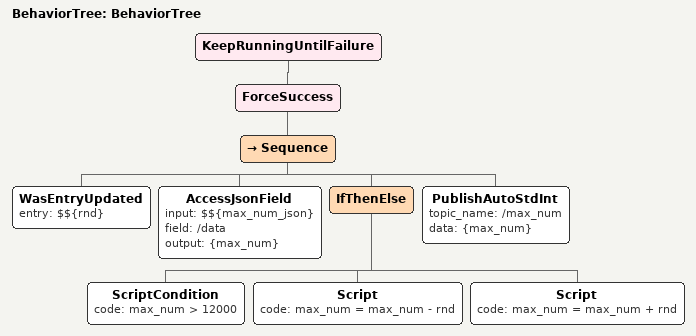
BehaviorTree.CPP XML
<?xml version="1.0"?>
<root BTCPP_format="4" main_tree_to_execute="BehaviorTree">
    <BehaviorTree ID="BehaviorTree">
        <KeepRunningUntilFailure>
            <ForceSuccess>
                <Sequence>
                    <WasEntryUpdated entry="$${rnd}"/>
                    <AccessJsonField input="$${max_num_json}" field="/data" output="{max_num}"/>
                    <IfThenElse>
                        <ScriptCondition code="max_num > 12000"/>
                        <Script code="max_num = max_num - rnd"/>
                        <Script code="max_num = max_num + rnd"/>
                    </IfThenElse>
                    <PublishAutoStdInt topic_name="/max_num" data="{max_num}" />
                </Sequence>
            </ForceSuccess>
        </KeepRunningUntilFailure>
    </BehaviorTree>
</root>
